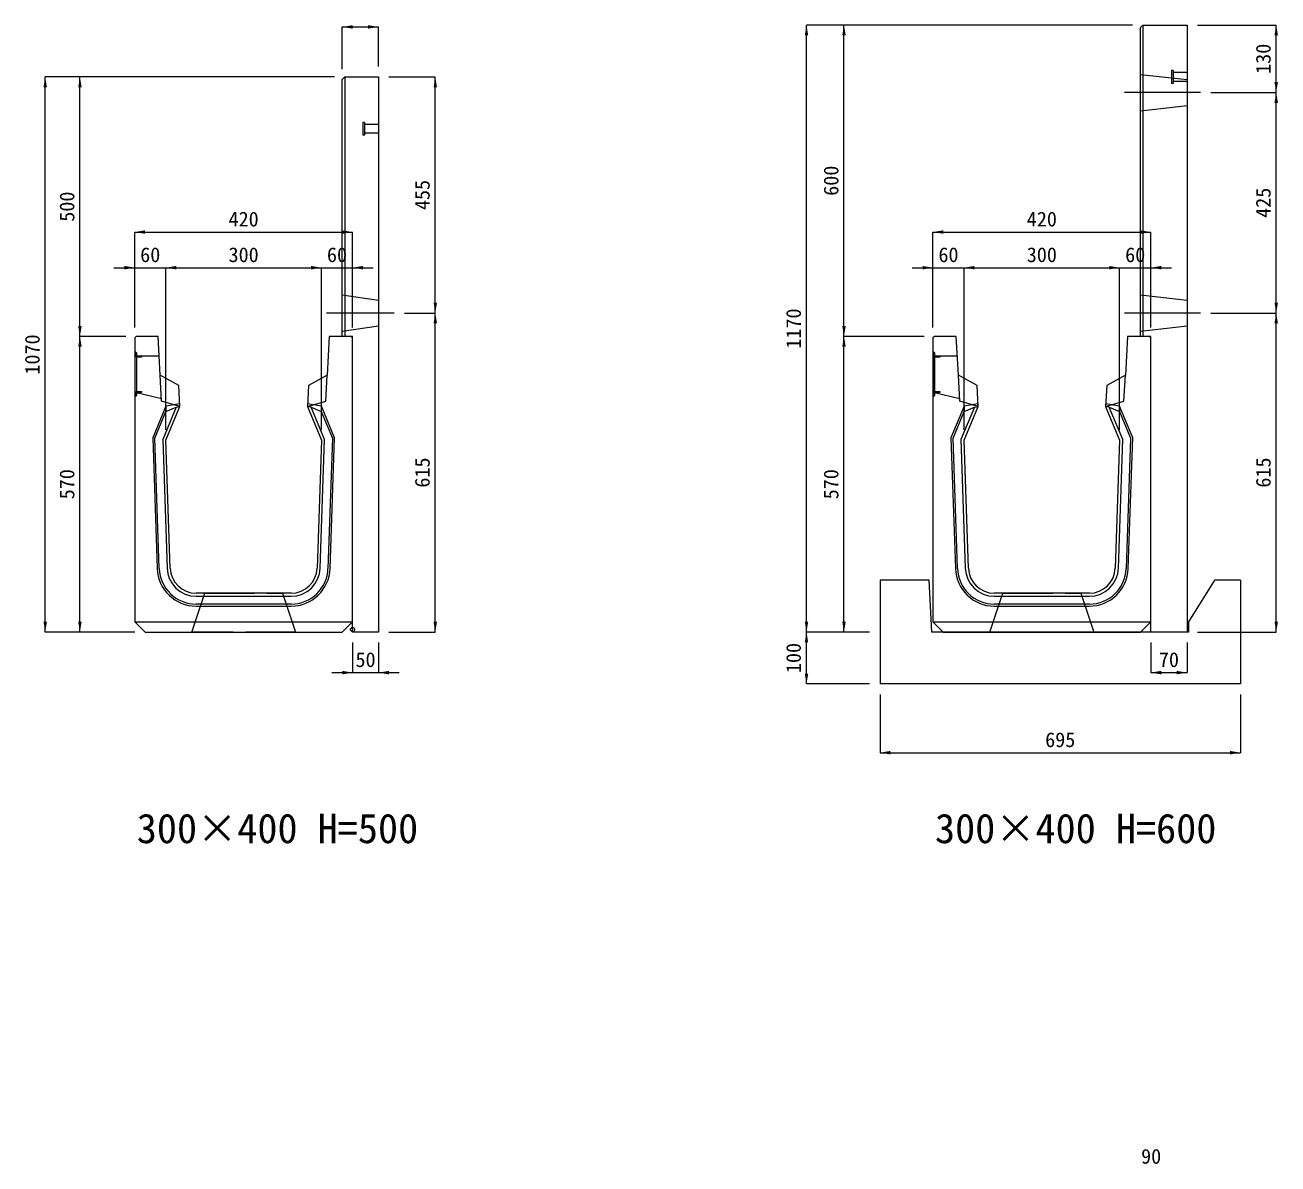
# Model space of a CAD drawing. Units: millimetres at full size; some dimension numbers follow another scale. Extents: x -7442 to 51876, y 9625 to 40052.
# Drawn here: x 8956 to 11371, y 33316 to 35511 of the extents above; entities that cross this region are included whole.
import ezdxf
from ezdxf.enums import TextEntityAlignment as Align

# ---------------------------------------------------------------- set-up
doc = ezdxf.new("R2010")
doc.units = ezdxf.units.MM
doc.header["$LTSCALE"] = 16
doc.header["$PDMODE"] = 32
doc.header["$PDSIZE"] = 8
for name, pattern in [('DASHED', [7.5, 6, -1.5]), ('USER1', [13.5, 7.5, -6]), ('USER2', [285.75, 190.5, -31.75, 31.75, -31.75])]:
    doc.linetypes.add(name, pattern=pattern)
doc.layers.add('0_2', color=7, linetype='Continuous')
for name, color, linetype, lineweight in [('HOLE', 7, 'DASHED', 9), ('KIJUN', 5, 'Continuous', 9), ('WWAY', 5, 'Continuous', 9), ('寸法線', 7, 'Continuous', 9), ('本体', 2, 'Continuous', 13), ('補助線', 8, 'Continuous', 9), ('ｲﾝｻｰﾄ', 3, 'USER1', 9)]:
    doc.layers.add(name, color=color, linetype=linetype, lineweight=lineweight)
doc.styles.add('ＭＳ ゴシック', font='')
doc.styles.get('ＭＳ ゴシック').set_extended_font_data('MS Gothic')

# ---------------------------------------------------------------- blocks, each defined once
blk = doc.blocks.new('filled_arrow')
at = {"color": 0, "linetype": 'Continuous', "lineweight": -2}
blk.add_solid([(7.5, 1.25), (0, 0), (7.5, -1.25)], dxfattribs=at)

msp = doc.modelspace()

# ---------------------------------------------------------------- linework, layer by layer
at = {"layer": 'HOLE'}
for points in [[(9302.38, 34415.86), (9452.38, 34415.86), (9477.38, 34340.86), (9277.38, 34340.86)], [(10841.22, 34415.86), (10991.22, 34415.86), (11016.22, 34340.86), (10816.22, 34340.86)]]:
    msp.add_lwpolyline(points, close=True, dxfattribs=at)
at = {"layer": 'KIJUN'}
for p, q in [((9227.51, 34776.33), (9227.63, 34766.2)), ((9247.39, 34774.66), (9254.38, 34775.86)), ((9507.38, 34774.66), (9500.38, 34775.86)), ((9527.26, 34776.33), (9527.14, 34766.2)), ((10766.34, 34776.33), (10766.47, 34766.2)), ((10786.22, 34774.66), (10793.22, 34775.86)), ((11046.21, 34774.66), (11039.22, 34775.86)), ((11066.1, 34776.33), (11065.97, 34766.2)), ((9214.76, 34463.46), (9206.24, 34714.71)), ((9235.75, 34464.17), (9227.38, 34710.86)), ((10753.59, 34463.46), (10745.08, 34714.71)), ((10774.58, 34464.17), (10766.22, 34710.86)), ((9469.05, 34415.86), (9285.72, 34415.86)), ((9285.72, 34409.86), (9469.05, 34409.86)), ((9469.05, 34394.86), (9285.72, 34394.86)), ((11007.89, 34415.86), (10824.55, 34415.86)), ((10824.55, 34409.86), (11007.89, 34409.86)), ((11007.89, 34394.86), (10824.55, 34394.86)), ((9285.72, 34390.86), (9469.05, 34390.86)), ((10824.55, 34390.86), (11007.89, 34390.86))]:
    msp.add_line(p, q, dxfattribs=at)
at = {"layer": 'KIJUN', "color": 7, "lineweight": 13}
for p, q in [((9469.05, 34415.86), (9285.72, 34415.86)), ((11007.89, 34415.86), (10824.55, 34415.86))]:
    msp.add_line(p, q, dxfattribs=at)
at = {"layer": 'KIJUN', "color": 7}
for p, q in [((9167.38, 34360.86), (9587.38, 34360.86)), ((10706.22, 34360.86), (11126.22, 34360.86))]:
    msp.add_line(p, q, dxfattribs=at)
at = {"layer": 'KIJUN', "color": 7, "lineweight": 13}
for points in [[(9252.38, 34815.86), (9216.38, 34835.86), (9212.38, 34910.86), (9170.38, 34910.86), (9167.38, 34907.86), (9167.38, 34360.86), (9187.38, 34340.86), (9567.38, 34340.86), (9587.38, 34360.86), (9587.38, 34907.86), (9584.38, 34910.86), (9542.38, 34910.86), (9538.38, 34835.86), (9502.38, 34815.86), (9500.38, 34775.86), (9527.38, 34710.86), (9519.02, 34464.17)], [(10791.22, 34815.86), (10755.22, 34835.86), (10751.22, 34910.86), (10709.22, 34910.86), (10706.22, 34907.86), (10706.22, 34360.86), (10726.22, 34340.86), (11106.22, 34340.86), (11126.22, 34360.86), (11126.22, 34907.86), (11123.22, 34910.86), (11081.22, 34910.86), (11077.22, 34835.86), (11041.22, 34815.86), (11039.22, 34775.86), (11066.22, 34710.86), (11057.86, 34464.17)], [(9235.75, 34464.17), (9227.38, 34710.86), (9254.38, 34775.86), (9252.38, 34815.86)], [(10774.58, 34464.17), (10766.22, 34710.86), (10793.22, 34775.86), (10791.22, 34815.86)]]:
    msp.add_lwpolyline(points, dxfattribs=at)
at = {"layer": 'KIJUN', "color": 7, "linetype": 'DASHED', "lineweight": 13}
for points in [[(9254.38, 34775.86), (9219.05, 34785.86), (9216.38, 34835.86)], [(9500.38, 34775.86), (9535.72, 34785.86), (9538.38, 34835.86)], [(10793.22, 34775.86), (10757.89, 34785.86), (10755.22, 34835.86)], [(11039.22, 34775.86), (11074.55, 34785.86), (11077.22, 34835.86)]]:
    msp.add_lwpolyline(points, dxfattribs=at)
at = {"layer": 'KIJUN'}
for points in [[(9227.38, 34710.86), (9254.38, 34775.86), (9254.13, 34780.89), (9227.51, 34776.33), (9202.21, 34715.44), (9210.76, 34463.32)], [(9206.24, 34714.71), (9227.68, 34766.33), (9247.39, 34774.66), (9221.34, 34711.96), (9229.75, 34463.97)], [(9544.01, 34463.32), (9552.55, 34715.44), (9527.26, 34776.33), (9500.64, 34780.89), (9500.38, 34775.86), (9527.38, 34710.86), (9519.02, 34464.17)], [(9525.02, 34463.97), (9533.42, 34711.96), (9507.38, 34774.66), (9527.14, 34766.2), (9548.53, 34714.71), (9540.01, 34463.46)], [(10766.22, 34710.86), (10793.22, 34775.86), (10792.97, 34780.89), (10766.34, 34776.33), (10741.05, 34715.44), (10749.6, 34463.32)], [(10745.08, 34714.71), (10766.52, 34766.33), (10786.22, 34774.66), (10760.18, 34711.96), (10768.58, 34463.97)], [(11082.84, 34463.32), (11091.39, 34715.44), (11066.1, 34776.33), (11039.47, 34780.89), (11039.22, 34775.86), (11066.22, 34710.86), (11057.86, 34464.17)], [(11063.85, 34463.97), (11072.26, 34711.96), (11046.21, 34774.66), (11065.97, 34766.2), (11087.36, 34714.71), (11078.84, 34463.46)]]:
    msp.add_lwpolyline(points, dxfattribs=at)
for centre, radius, start, end in [((9285.72, 34465.86), 75, 181.94149, 270), ((9285.72, 34465.86), 71, 181.94149, 270), ((9285.72, 34465.86), 56, 181.94149, 270), ((9285.72, 34465.86), 50, 181.94149, 270), ((9469.05, 34465.86), 50, 270, 358.05851), ((9469.05, 34465.86), 56, 270, 358.05851), ((9469.05, 34465.86), 71, 270, 358.05851), ((9469.05, 34465.86), 75, 270, 358.05851), ((10824.55, 34465.86), 75, 181.94149, 270), ((10824.55, 34465.86), 71, 181.94149, 270), ((10824.55, 34465.86), 56, 181.94149, 270), ((10824.55, 34465.86), 50, 181.94149, 270), ((11007.89, 34465.86), 50, 270, 358.05851), ((11007.89, 34465.86), 56, 270, 358.05851), ((11007.89, 34465.86), 71, 270, 358.05851), ((11007.89, 34465.86), 75, 270, 358.05851)]:
    msp.add_arc(centre, radius, start, end, dxfattribs=at)
at = {"layer": 'KIJUN', "color": 7, "lineweight": 13}
for centre, start, end in [((9285.72, 34465.86), 181.94149, 270), ((9469.05, 34465.86), 270, 358.05851), ((10824.55, 34465.86), 181.94149, 270), ((11007.89, 34465.86), 270, 358.05851)]:
    msp.add_arc(centre, 50, start, end, dxfattribs=at)
at = {"layer": 'WWAY', "color": 7, "linetype": 'DASHED', "lineweight": 13}
for points in [[(9167.38, 34880.86), (9170.58, 34878.86), (9170.58, 34796.86), (9167.38, 34794.86)], [(9214.41, 34872.86), (9170.58, 34872.86), (9170.58, 34878.86), (9167.38, 34880.86)], [(10706.22, 34880.86), (10709.42, 34878.86), (10709.42, 34796.86), (10706.22, 34794.86)], [(10753.25, 34872.86), (10709.42, 34872.86), (10709.42, 34878.86), (10706.22, 34880.86)], [(9167.38, 34794.86), (9170.58, 34796.86), (9170.58, 34802.86), (9218.78, 34790.86)], [(10706.22, 34794.86), (10709.42, 34796.86), (10709.42, 34802.86), (10757.62, 34790.86)]]:
    msp.add_lwpolyline(points, dxfattribs=at)
at = {"layer": 'WWAY'}
for points in [[(9168.58, 34877.86), (9170.58, 34877.86), (9170.58, 34797.86), (9168.58, 34797.86)], [(10707.42, 34877.86), (10709.42, 34877.86), (10709.42, 34797.86), (10707.42, 34797.86)], [(9170.58, 34872.86), (9180.58, 34872.86), (9180.58, 34870.86), (9170.58, 34870.86)], [(10709.42, 34872.86), (10719.42, 34872.86), (10719.42, 34870.86), (10709.42, 34870.86)], [(9170.58, 34804.86), (9180.58, 34804.86), (9180.58, 34802.86), (9170.58, 34802.86)], [(10709.42, 34804.86), (10719.42, 34804.86), (10719.42, 34802.86), (10709.42, 34802.86)]]:
    msp.add_lwpolyline(points, close=True, dxfattribs=at)
at = {"layer": '寸法線'}
for p, q in [((9567.38, 35507.3), (9637.39, 35507.3)), ((9567.38, 35425.86), (9567.38, 35507.3)), ((9637.39, 35430.86), (9637.39, 35507.3)), ((10462.48, 34340.86), (10462.48, 35510.86)), ((11091.22, 35510.86), (10462.48, 35510.86)), ((10534.8, 34910.86), (10534.8, 35510.86)), ((11091.22, 35510.86), (10534.8, 35510.86)), ((11216.22, 35510.86), (11368.03, 35510.86)), ((11368.03, 35380.86), (11368.03, 35510.86)), ((8994.91, 34340.86), (8994.91, 35410.86)), ((9552.38, 35410.86), (8994.91, 35410.86)), ((9061.8, 34910.86), (9061.8, 35410.86)), ((9552.38, 35410.86), (9061.8, 35410.86)), ((9657.39, 35410.86), (9746.82, 35410.86)), ((9746.82, 34955.86), (9746.82, 35410.86)), ((11242.12, 35380.86), (11368.03, 35380.86)), ((11242.12, 35380.86), (11368.03, 35380.86)), ((11368.03, 34955.86), (11368.03, 35380.86)), ((9167.38, 35111.87), (9587.38, 35111.87)), ((9167.38, 34927.86), (9167.38, 35111.87)), ((9587.38, 34927.86), (9587.38, 35111.87)), ((10706.22, 35111.87), (11126.22, 35111.87)), ((10706.22, 34927.86), (10706.22, 35111.87)), ((11126.22, 34927.86), (11126.22, 35111.87)), ((9127.38, 35043.2), (9267.38, 35043.2)), ((9167.38, 34927.86), (9167.38, 35043.2)), ((9227.38, 35043.2), (9527.38, 35043.2)), ((9227.38, 34730.86), (9227.38, 35043.2)), ((9227.38, 34730.86), (9227.38, 35043.2)), ((9487.38, 35043.2), (9627.38, 35043.2)), ((9527.38, 34730.86), (9527.38, 35043.2)), ((9527.38, 34730.86), (9527.38, 35043.2)), ((9587.38, 34927.86), (9587.38, 35043.2)), ((10666.22, 35043.2), (10806.22, 35043.2)), ((10706.22, 34927.86), (10706.22, 35043.2)), ((10766.22, 35043.2), (11066.22, 35043.2)), ((10766.22, 34730.86), (10766.22, 35043.2)), ((10766.22, 34730.86), (10766.22, 35043.2)), ((11026.22, 35043.2), (11166.22, 35043.2)), ((11066.22, 34730.86), (11066.22, 35043.2)), ((11066.22, 34730.86), (11066.22, 35043.2)), ((11126.22, 34927.86), (11126.22, 35043.2)), ((9687.75, 34955.86), (9746.82, 34955.86)), ((9687.75, 34955.86), (9746.82, 34955.86)), ((9746.82, 34340.86), (9746.82, 34955.86)), ((11242.12, 34955.86), (11368.03, 34955.86)), ((11242.12, 34955.86), (11368.03, 34955.86)), ((11368.03, 34340.86), (11368.03, 34955.86)), ((9061.8, 34340.86), (9061.8, 34910.86)), ((9150.38, 34910.86), (9061.8, 34910.86)), ((9150.38, 34910.86), (9061.8, 34910.86)), ((10534.8, 34340.86), (10534.8, 34910.86)), ((10689.22, 34910.86), (10534.8, 34910.86)), ((10689.22, 34910.86), (10534.8, 34910.86)), ((9167.38, 34340.86), (8994.91, 34340.86)), ((9167.38, 34340.86), (9061.8, 34340.86)), ((9657.39, 34340.86), (9746.82, 34340.86)), ((10462.48, 34240.86), (10462.48, 34340.86)), ((10584.22, 34340.86), (10462.48, 34340.86)), ((10584.22, 34340.86), (10462.48, 34340.86)), ((10584.22, 34340.86), (10534.8, 34340.86)), ((11216.22, 34340.86), (11368.03, 34340.86)), ((9587.38, 34320.86), (9587.38, 34262.74)), ((9637.39, 34320.86), (9637.39, 34262.74)), ((11126.22, 34320.86), (11126.22, 34262.74)), ((11196.22, 34320.86), (11196.22, 34262.74)), ((9547.38, 34262.74), (9677.39, 34262.74)), ((11126.22, 34262.74), (11196.22, 34262.74)), ((10584.22, 34240.86), (10462.48, 34240.86)), ((10604.22, 34220.86), (10604.22, 34108.39)), ((11299.22, 34220.86), (11299.22, 34108.39)), ((10604.22, 34108.39), (11299.22, 34108.39))]:
    msp.add_line(p, q, dxfattribs=at)
at = {"layer": '寸法線', "linetype": 'USER2'}
for p, q in [((11222.12, 35380.86), (11075.66, 35380.86)), ((9667.75, 34955.86), (9536.83, 34955.86)), ((11222.12, 34955.86), (11075.66, 34955.86))]:
    msp.add_line(p, q, dxfattribs=at)
at = {"layer": '本体'}
for p, q in [((11106.22, 35505.86), (11111.22, 35510.86)), ((11106.22, 34910.86), (11106.22, 35505.86)), ((11111.22, 35510.86), (11196.22, 35510.86)), ((11196.22, 35510.86), (11196.22, 34340.86)), ((11126.22, 34910.86), (11106.22, 34910.86)), ((11126.22, 34340.86), (11126.22, 34910.86)), ((10604.22, 34440.86), (10604.22, 34240.86)), ((10699.22, 34440.86), (10604.22, 34440.86)), ((10704.22, 34340.86), (10699.22, 34440.86)), ((11249.22, 34440.86), (11199.22, 34360.86)), ((11299.22, 34440.86), (11249.22, 34440.86)), ((11299.22, 34440.86), (11299.22, 34240.86)), ((11199.22, 34360.86), (11199.22, 34340.86)), ((11199.22, 34340.86), (10704.22, 34340.86)), ((11196.22, 34340.86), (11126.22, 34340.86)), ((11299.22, 34240.86), (10604.22, 34240.86))]:
    msp.add_line(p, q, dxfattribs=at)
at = {"layer": '本体', "color": 4, "lineweight": 5}
for p, q in [((11111.22, 35510.86), (11111.22, 34910.86)), ((9572.38, 35410.86), (9572.38, 34910.86))]:
    msp.add_line(p, q, dxfattribs=at)
at = {"layer": '本体', "linetype": 'USER1', "lineweight": 9}
for p, q in [((11106.22, 35415.86), (11196.22, 35405.86)), ((11106.22, 35345.86), (11196.22, 35355.86)), ((9567.38, 34990.86), (9637.39, 34980.86)), ((11106.22, 34990.86), (11196.22, 34980.86)), ((9567.38, 34920.86), (9637.39, 34930.86)), ((11106.22, 34920.86), (11196.22, 34930.86))]:
    msp.add_line(p, q, dxfattribs=at)
at = {"layer": '本体'}
msp.add_lwpolyline([(9567.38, 35405.86), (9572.38, 35410.86), (9637.39, 35410.86), (9637.39, 34340.86), (9587.38, 34340.86), (9587.38, 34910.86), (9567.38, 34910.86)], close=True, dxfattribs=at)
at = {"layer": '補助線'}
msp.add_point((9587.38, 34345.86), dxfattribs=at)
at = {"layer": 'ｲﾝｻｰﾄ'}
for p, q in [((11166.22, 35423.36), (11166.22, 35398.36)), ((11169.22, 35423.36), (11166.22, 35423.36)), ((11169.22, 35423.36), (11169.22, 35398.36)), ((11196.22, 35419.36), (11169.22, 35419.36)), ((11196.22, 35419.36), (11196.22, 35402.36)), ((11169.22, 35398.36), (11166.22, 35398.36)), ((11196.22, 35402.36), (11169.22, 35402.36)), ((9607.38, 35323.36), (9607.38, 35298.36)), ((9610.38, 35323.36), (9607.38, 35323.36)), ((9610.38, 35323.36), (9610.38, 35298.36)), ((9637.39, 35319.36), (9610.38, 35319.36)), ((9637.39, 35319.36), (9637.39, 35302.36)), ((9610.38, 35298.36), (9607.38, 35298.36)), ((9637.39, 35302.36), (9610.38, 35302.36))]:
    msp.add_line(p, q, dxfattribs=at)

# ---------------------------------------------------------------- block references
at = {"layer": '寸法線', "xscale": 2.67, "yscale": 2.67}
for p in [(9567.38, 35507.3), (9167.38, 35111.87), (10706.22, 35111.87), (9227.38, 35043.2), (9227.38, 35043.2), (9587.38, 35043.2), (10766.22, 35043.2), (10766.22, 35043.2), (11126.22, 35043.2), (9637.39, 34262.74), (11126.22, 34262.74), (10604.22, 34108.39)]:
    msp.add_blockref('filled_arrow', p, dxfattribs=at)
for p, rotation in [((9637.39, 35507.3), 180), ((10462.48, 35510.86), 270), ((10534.8, 35510.86), 270), ((11368.03, 35510.86), 270), ((8994.91, 35410.86), 270), ((9061.8, 35410.86), 270), ((9746.82, 35410.86), 270), ((11368.03, 35380.86), 90), ((11368.03, 35380.86), 270), ((9587.38, 35111.87), 180), ((11126.22, 35111.87), 180), ((9167.38, 35043.2), 180), ((9527.38, 35043.2), 180), ((9527.38, 35043.2), 180), ((10706.22, 35043.2), 180), ((11066.22, 35043.2), 180), ((11066.22, 35043.2), 180), ((9746.82, 34955.86), 90), ((11368.03, 34955.86), 90), ((9746.82, 34955.86), 270), ((11368.03, 34955.86), 270), ((9061.8, 34910.86), 90), ((10534.8, 34910.86), 90), ((9061.8, 34910.86), 270), ((10534.8, 34910.86), 270), ((8994.91, 34340.86), 90), ((9061.8, 34340.86), 90), ((9746.82, 34340.86), 90), ((10462.48, 34340.86), 90), ((10534.8, 34340.86), 90), ((11368.03, 34340.86), 90), ((10462.48, 34340.86), 270), ((9587.38, 34262.74), 180), ((10462.48, 34240.86), 90), ((11196.22, 34262.74), 180), ((11299.22, 34108.39), 180)]:
    msp.add_blockref('filled_arrow', p, dxfattribs=dict(at, rotation=rotation))

# ---------------------------------------------------------------- texts
at = {"layer": '0_2', "style": 'ＭＳ ゴシック'}
for s, p in [('300×400 H=500', (9171.39, 33916.91)), ('300×400 H=600', (10710.23, 33916.91))]:
    msp.add_text(s, height=56.96, dxfattribs=at).set_placement(p, align=Align.BOTTOM_LEFT)
at = {"layer": '寸法線', "style": 'ＭＳ ゴシック'}
for s, p in [('130', (11343.03, 35445.86)), ('600', (10509.8, 35210.86)), ('455', (9721.82, 35183.36)), ('425', (11343.03, 35168.36)), ('500', (9036.8, 35160.86)), ('1170', (10437.48, 34925.86)), ('1070', (8969.91, 34875.86)), ('615', (9721.82, 34648.36)), ('615', (11343.03, 34648.36)), ('570', (9036.8, 34625.86)), ('570', (10509.8, 34625.86)), ('100', (10437.48, 34290.86))]:
    msp.add_text(s, height=28.48, rotation=90, dxfattribs=at).set_placement(p, align=Align.MIDDLE_CENTER)
for s, p in [('420', (9377.38, 35136.87)), ('420', (10916.22, 35136.87)), ('60', (9197.38, 35068.2)), ('300', (9377.38, 35068.2)), ('60', (9557.38, 35068.2)), ('60', (10736.22, 35068.2)), ('300', (10916.22, 35068.2)), ('60', (11096.22, 35068.2)), ('50', (9612.38, 34287.74)), ('70', (11161.22, 34287.74)), ('695', (10951.72, 34133.39)), ('90', (11126.96, 33330.44))]:
    msp.add_text(s, height=28.48, dxfattribs=at).set_placement(p, align=Align.MIDDLE_CENTER)

doc.saveas('drawing.dxf')
